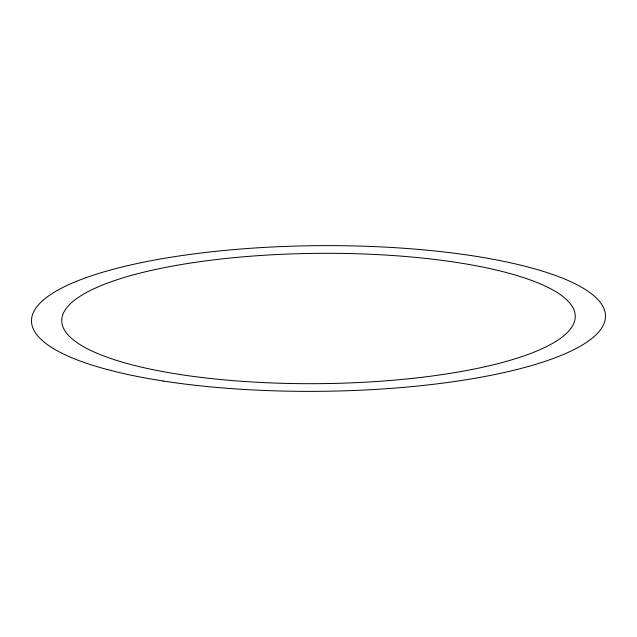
<?xml version="1.0" encoding="UTF-8"?>
<svg xmlns="http://www.w3.org/2000/svg" width="637" height="637" viewBox="0 0 637 637"><rect width="100%" height="100%" fill="white"/><g stroke="black" fill="none" stroke-linecap="round" stroke-linejoin="round"><path stroke-width="0.96" d="M163.152 381.006A286.992 72.825 -0.5 0 0 605.15 319.686A286.992 72.825 -0.5 0 0 187.198 254.808A286.992 72.825 -0.5 0 0 163.152 381.006M179.515 374.421A256.759 65.157 -0.5 0 0 574.948 319.559A256.759 65.157 -0.5 0 0 201.029 261.52A256.759 65.157 -0.5 0 0 179.515 374.421"/></g></svg>
